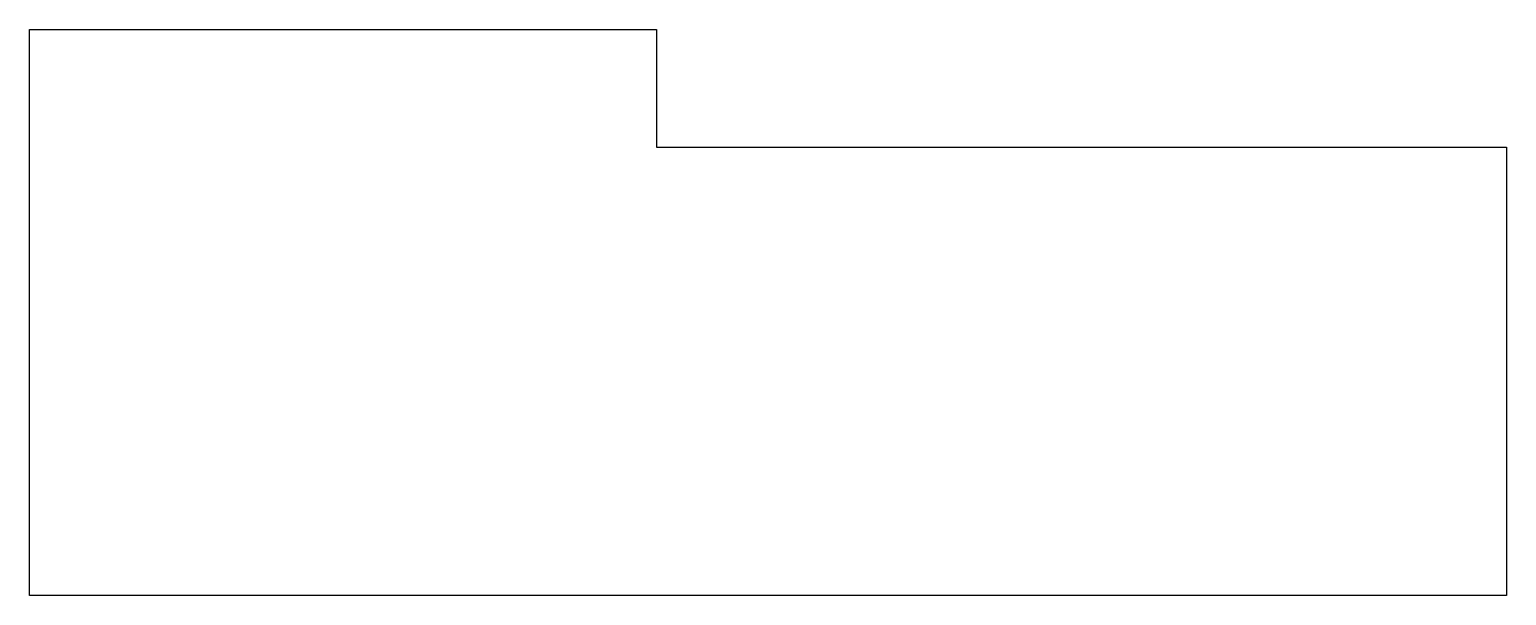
# Model space of a CAD drawing. Header units: inches. Extents: x -2.47 to 2.47, y -1.89 to 0.
import ezdxf

# ---------------------------------------------------------------- set-up
doc = ezdxf.new("R2010")
doc.units = ezdxf.units.IN
doc.layers.get('0').update_dxf_attribs({"linetype": 'CONTINUOUS'})

msp = doc.modelspace()

# ---------------------------------------------------------------- linework, layer by layer
msp.add_lwpolyline([(2.4685, -1.8937), (-2.4685, -1.8937), (-2.4685, 0), (-0.3725, 0), (-0.3725, -0.3937), (2.4685, -0.3937)], close=True)

doc.saveas('drawing.dxf')
